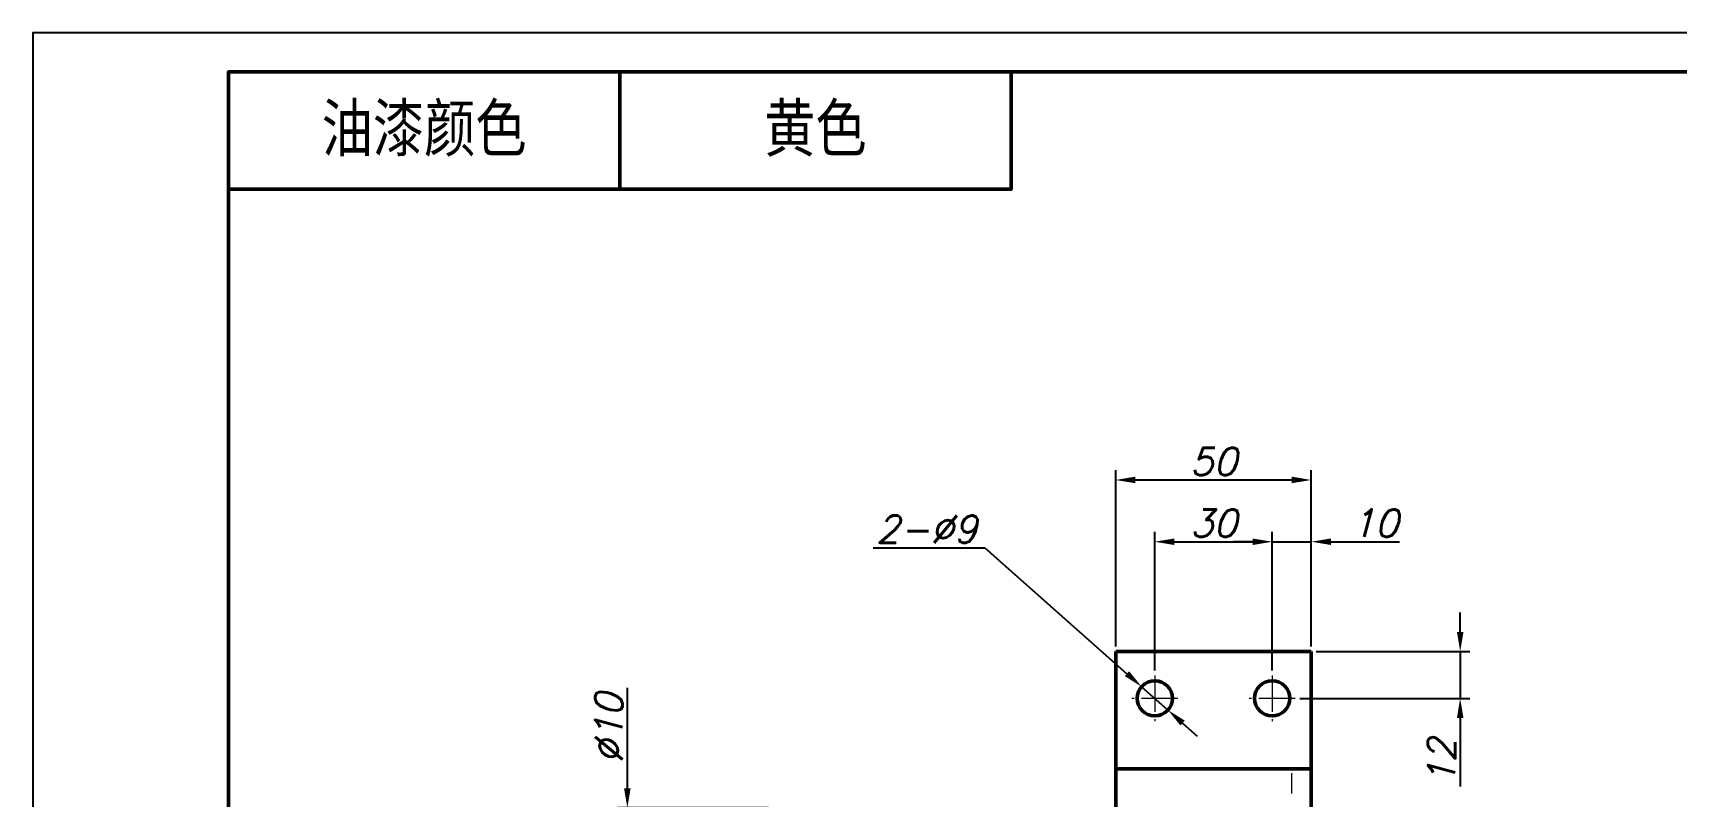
# Model space of a CAD drawing. Header units: inches. Extents: x 17901 to 26602, y 9673 to 14036.
# Drawn here: x 19574.7 to 19994.7, y 12599.1 to 12794.3 of the extents above; entities that cross this region are included whole.
import ezdxf

# ---------------------------------------------------------------- set-up
doc = ezdxf.new("R2010")
doc.units = ezdxf.units.IN
doc.header["$MEASUREMENT"] = 0
doc.linetypes.add('CENTER', pattern=[50.8, 31.75, -6.35, 6.35, -6.35])
for name, color, linetype, lineweight in [('中心线', 1, 'CENTER', 15), ('图框_内框线', 5, 'Continuous', 50), ('标注线', 3, 'Continuous', 25), ('粗实线', 7, 'Continuous', 50)]:
    doc.layers.add(name, color=color, linetype=linetype, lineweight=lineweight)
doc.styles.add('DIM_FONT', font='romans.shx', dxfattribs={"oblique": 15})
doc.styles.add('仿宋体', font='FSGB2312.ttf', dxfattribs={"width": 0.8, "height": 3.5})
doc.dimstyles.new('幅面 1：2$0', dxfattribs={"dimscale": 2, "dimtxt": 3.5, "dimasz": 2.5, "dimexe": 1.25, "dimexo": 0.625, "dimtad": 1, "dimdsep": 46, "dimtxsty": 'DIM_FONT', "dimcen": 2.5, "dimclrd": 256, "dimclrt": 256, "dimadec": 0, "dimazin": 0, "dimtfac": 1, "dimtmove": 0, "dimatfit": 3, "dimfxl": 1, "dimlwd": -1, "dimarcsym": 0})
doc.dimstyles.new('幅面 1：2$3', dxfattribs={"dimscale": 2, "dimtxt": 3.5, "dimasz": 2.5, "dimexe": 1.25, "dimexo": 0.625, "dimtad": 1, "dimtih": 1, "dimtoh": 1, "dimdsep": 46, "dimtxsty": 'DIM_FONT', "dimcen": 2.5, "dimclrd": 256, "dimclre": 256, "dimclrt": 256, "dimazin": 2, "dimtm": 1e-09, "dimtfac": 0.5, "dimtmove": 0, "dimatfit": 3, "dimfxl": 1, "dimlwd": -1, "dimarcsym": 0})

# ---------------------------------------------------------------- blocks, each defined once
blk = doc.blocks.new('*D308')
at = {"layer": 'Defpoints', "color": 0, "transparency": 16777216}
for p in [(19726.61, 12596.09), (19763.92, 12596.09), (19763.92, 12586.09)]:
    blk.add_point(p, dxfattribs=at)
at = {"layer": '标注线', "transparency": 16777216}
for p, q in [((19726.61, 12601.09), (19726.61, 12626.78)), ((19726.61, 12586.09), (19726.61, 12596.09)), ((19726.61, 12581.09), (19726.61, 12576.09))]:
    blk.add_line(p, q, dxfattribs=at)
at = {"layer": '标注线', "color": 0, "lineweight": -2, "transparency": 16777216}
for p, q in [((19762.67, 12596.09), (19724.11, 12596.09)), ((19762.67, 12586.09), (19724.11, 12586.09))]:
    blk.add_line(p, q, dxfattribs=at)
at = {"layer": '标注线', "transparency": 16777216}
for points in [[(19725.77, 12601.09), (19727.44, 12601.09), (19726.61, 12596.09)], [(19725.77, 12581.09), (19727.44, 12581.09), (19726.61, 12586.09)]]:
    blk.add_solid(points, dxfattribs=at)
at = {"layer": '标注线', "transparency": 16777216, "insert": (19721.86, 12616.43), "char_height": 7, "attachment_point": 5, "rotation": 90, "style": 'DIM_FONT'}
blk.add_mtext('%%c10', dxfattribs=at)
blk = doc.blocks.new('*D311')
at = {"layer": 'Defpoints', "color": 0, "transparency": 16777216}
for p in [(19901.42, 12679.95), (19851.42, 12636.09), (19901.42, 12636.09)]:
    blk.add_point(p, dxfattribs=at)
at = {"layer": '标注线', "color": 0, "lineweight": -2, "transparency": 16777216}
for p, q in [((19851.42, 12637.34), (19851.42, 12682.45)), ((19901.42, 12637.34), (19901.42, 12682.45))]:
    blk.add_line(p, q, dxfattribs=at)
at = {"layer": '标注线', "transparency": 16777216}
blk.add_line((19856.42, 12679.95), (19896.42, 12679.95), dxfattribs=at)
for points in [[(19856.42, 12680.79), (19856.42, 12679.12), (19851.42, 12679.95)], [(19896.42, 12680.79), (19896.42, 12679.12), (19901.42, 12679.95)]]:
    blk.add_solid(points, dxfattribs=at)
at = {"layer": '标注线', "transparency": 16777216, "insert": (19876.42, 12684.7), "char_height": 7, "attachment_point": 5, "style": 'DIM_FONT'}
blk.add_mtext('50', dxfattribs=at)
blk = doc.blocks.new('*D312')
at = {"layer": 'Defpoints', "color": 0, "transparency": 16777216}
for p in [(19891.42, 12664.16), (19861.42, 12629.94), (19891.42, 12629.94)]:
    blk.add_point(p, dxfattribs=at)
at = {"layer": '标注线', "color": 0, "lineweight": -2, "transparency": 16777216}
for p, q in [((19861.42, 12631.19), (19861.42, 12666.66)), ((19891.42, 12631.19), (19891.42, 12666.66))]:
    blk.add_line(p, q, dxfattribs=at)
at = {"layer": '标注线', "transparency": 16777216}
blk.add_line((19866.42, 12664.16), (19886.42, 12664.16), dxfattribs=at)
for points in [[(19866.42, 12664.99), (19866.42, 12663.32), (19861.42, 12664.16)], [(19886.42, 12664.99), (19886.42, 12663.32), (19891.42, 12664.16)]]:
    blk.add_solid(points, dxfattribs=at)
at = {"layer": '标注线', "transparency": 16777216, "insert": (19876.42, 12668.91), "char_height": 7, "attachment_point": 5, "style": 'DIM_FONT'}
blk.add_mtext('30', dxfattribs=at)
blk = doc.blocks.new('*D199')
at = {"layer": 'Defpoints', "color": 0, "transparency": 16777216}
for p in [(19901.42, 12664.16), (19901.42, 12636.09), (19891.42, 12629.94)]:
    blk.add_point(p, dxfattribs=at)
at = {"layer": '标注线', "transparency": 16777216}
for p, q in [((19886.42, 12664.16), (19881.42, 12664.16)), ((19891.42, 12664.16), (19901.42, 12664.16)), ((19906.42, 12664.16), (19923.92, 12664.16))]:
    blk.add_line(p, q, dxfattribs=at)
at = {"layer": '标注线', "color": 0, "lineweight": -2, "transparency": 16777216}
for p, q in [((19891.42, 12631.19), (19891.42, 12666.66)), ((19901.42, 12637.34), (19901.42, 12666.66))]:
    blk.add_line(p, q, dxfattribs=at)
at = {"layer": '标注线', "transparency": 16777216}
for points in [[(19886.42, 12664.99), (19886.42, 12663.32), (19891.42, 12664.16)], [(19906.42, 12664.99), (19906.42, 12663.32), (19901.42, 12664.16)]]:
    blk.add_solid(points, dxfattribs=at)
at = {"layer": '标注线', "transparency": 16777216, "insert": (19917.67, 12668.91), "char_height": 7, "attachment_point": 5, "style": 'DIM_FONT'}
blk.add_mtext('10', dxfattribs=at)
blk = doc.blocks.new('*D313')
at = {"layer": 'Defpoints', "color": 0, "transparency": 16777216}
for p in [(19901.42, 12636.09), (19897.27, 12624.09), (19939.47, 12624.09)]:
    blk.add_point(p, dxfattribs=at)
at = {"layer": '标注线', "transparency": 16777216}
for p, q in [((19939.47, 12641.09), (19939.47, 12646.09)), ((19939.47, 12636.09), (19939.47, 12624.09)), ((19939.47, 12619.09), (19939.47, 12601.59))]:
    blk.add_line(p, q, dxfattribs=at)
at = {"layer": '标注线', "color": 0, "lineweight": -2, "transparency": 16777216}
for p, q in [((19902.67, 12636.09), (19941.97, 12636.09)), ((19898.52, 12624.09), (19941.97, 12624.09))]:
    blk.add_line(p, q, dxfattribs=at)
at = {"layer": '标注线', "transparency": 16777216}
for points in [[(19938.64, 12641.09), (19940.31, 12641.09), (19939.47, 12636.09)], [(19938.64, 12619.09), (19940.31, 12619.09), (19939.47, 12624.09)]]:
    blk.add_solid(points, dxfattribs=at)
at = {"layer": '标注线', "transparency": 16777216, "insert": (19934.72, 12607.84), "char_height": 7, "attachment_point": 5, "rotation": 90, "style": 'DIM_FONT'}
blk.add_mtext('12', dxfattribs=at)
blk = doc.blocks.new('*D314')
at = {"layer": 'Defpoints', "color": 0, "transparency": 16777216}
for p in [(19858.05, 12627.08), (19864.78, 12621.1)]:
    blk.add_point(p, dxfattribs=at)
at = {"layer": '标注线', "transparency": 16777216}
for p, q in [((19789.46, 12662.63), (19817.98, 12662.63)), ((19817.98, 12662.63), (19854.31, 12630.4)), ((19864.78, 12621.1), (19858.05, 12627.08)), ((19868.52, 12617.79), (19872.26, 12614.47))]:
    blk.add_line(p, q, dxfattribs=at)
for points in [[(19854.87, 12631.02), (19853.76, 12629.77), (19858.05, 12627.08)], [(19869.08, 12618.41), (19867.97, 12617.16), (19864.78, 12621.1)]]:
    blk.add_solid(points, dxfattribs=at)
at = {"layer": '标注线', "transparency": 16777216, "insert": (19803.1, 12667.38), "char_height": 7, "attachment_point": 5, "style": 'DIM_FONT'}
blk.add_mtext('2-%%c9', dxfattribs=at)

msp = doc.modelspace()

# ---------------------------------------------------------------- linework, layer by layer
at = {"layer": 'Defpoints'}
msp.add_lwpolyline([(19574.666, 12200.301), (20414.666, 12200.301), (20414.666, 12794.301), (19574.666, 12794.301)], close=True, dxfattribs=at)
at = {"layer": '中心线', "ltscale": 0.2925}
for p, q in [((19861.418, 12629.941), (19861.418, 12618.241)), ((19891.418, 12629.941), (19891.418, 12618.241)), ((19867.268, 12624.091), (19855.568, 12624.091)), ((19897.268, 12624.091), (19885.568, 12624.091))]:
    msp.add_line(p, q, dxfattribs=at)
at = {"layer": '中心线'}
msp.add_line((19896.418, 12498.19), (19896.418, 12604.991), dxfattribs=at)
at = {"layer": '图框_内框线'}
msp.add_line((19724.666, 12784.301), (19724.666, 12754.301), dxfattribs=at)
for points in [[(19624.666, 12210.301), (20404.666, 12210.301), (20404.666, 12784.301), (19624.666, 12784.301)], [(19624.666, 12784.301), (19824.666, 12784.301), (19824.666, 12754.301), (19624.666, 12754.301)]]:
    msp.add_lwpolyline(points, close=True, dxfattribs=at)
at = {"layer": '粗实线'}
for p, q in [((19851.418, 12610.091), (19851.418, 12636.091)), ((19851.418, 12636.091), (19901.418, 12636.091)), ((19901.418, 12610.091), (19901.418, 12636.091)), ((19851.418, 12606.091), (19901.418, 12606.091))]:
    msp.add_line(p, q, dxfattribs=at)
at = {"layer": '粗实线', "ltscale": 0.1}
for p, q in [((19851.418, 12606.091), (19851.418, 12610.091)), ((19901.418, 12606.091), (19901.418, 12610.091))]:
    msp.add_line(p, q, dxfattribs=at)
at = {"layer": '粗实线', "ltscale": 0.25}
for p, q in [((19851.418, 12606.091), (19851.418, 12596.091)), ((19901.418, 12606.091), (19901.418, 12596.091))]:
    msp.add_line(p, q, dxfattribs=at)
at = {"layer": '粗实线'}
for centre in [(19861.418, 12624.091), (19891.418, 12624.091)]:
    msp.add_circle(centre, 4.5, dxfattribs=at)

# ---------------------------------------------------------------- texts
at = {"layer": '标注线', "char_height": 12, "width": 100, "attachment_point": 5, "style": '仿宋体'}
for s, insert in [('油漆颜色', (19674.666, 12769.301)), ('{\\fSimSun|b0|i0|c134|p2;黄色}', (19774.666, 12769.301))]:
    msp.add_mtext(s, dxfattribs=dict(at, insert=insert))

# ---------------------------------------------------------------- dimensions: what is measured, and where the dimension line sits
at = {"layer": '标注线'}
for base, p1, p2, picture, middle in [((19901.418, 12679.953), (19851.418, 12636.091), (19901.418, 12636.091), '*D311', (19876.418, 12684.703)), ((19891.418, 12664.158), (19861.418, 12629.941), (19891.418, 12629.941), '*D312', (19876.418, 12668.908)), ((19901.418, 12664.158), (19891.418, 12629.941), (19901.418, 12636.091), '*D199', (19917.668, 12668.908))]:
    dim = msp.add_linear_dim(base=base, p1=p1, p2=p2, dimstyle='幅面 1：2$0', dxfattribs=at)
    dim.commit()
    dim.dimension.update_dxf_attribs({"geometry": picture, "text_midpoint": middle})
dim = msp.add_diameter_dim_2p(p1=(19864.784, 12621.104), p2=(19858.052, 12627.077), dimstyle='幅面 1：2$3', override={"dimpost": '2-%%c<>'}, dxfattribs=at)
dim.commit()
dim.dimension.update_dxf_attribs({"geometry": '*D314', "text_midpoint": (19803.095, 12662.633), "dimtype": 163})
dim = msp.add_linear_dim(base=(19939.474, 12624.091), p1=(19901.418, 12636.091), p2=(19897.268, 12624.091), angle=90, dimstyle='幅面 1：2$0', dxfattribs=at)
dim.commit()
dim.dimension.update_dxf_attribs({"geometry": '*D313', "text_midpoint": (19934.724, 12607.841)})
dim = msp.add_linear_dim(base=(19726.607, 12596.091), p1=(19763.918, 12586.091), p2=(19763.918, 12596.091), angle=90, dimstyle='幅面 1：2$0', override={"dimpost": '%%c<>'}, dxfattribs=at)
dim.commit()
dim.dimension.update_dxf_attribs({"geometry": '*D308', "text_midpoint": (19721.857, 12616.433)})

doc.saveas('drawing.dxf')
